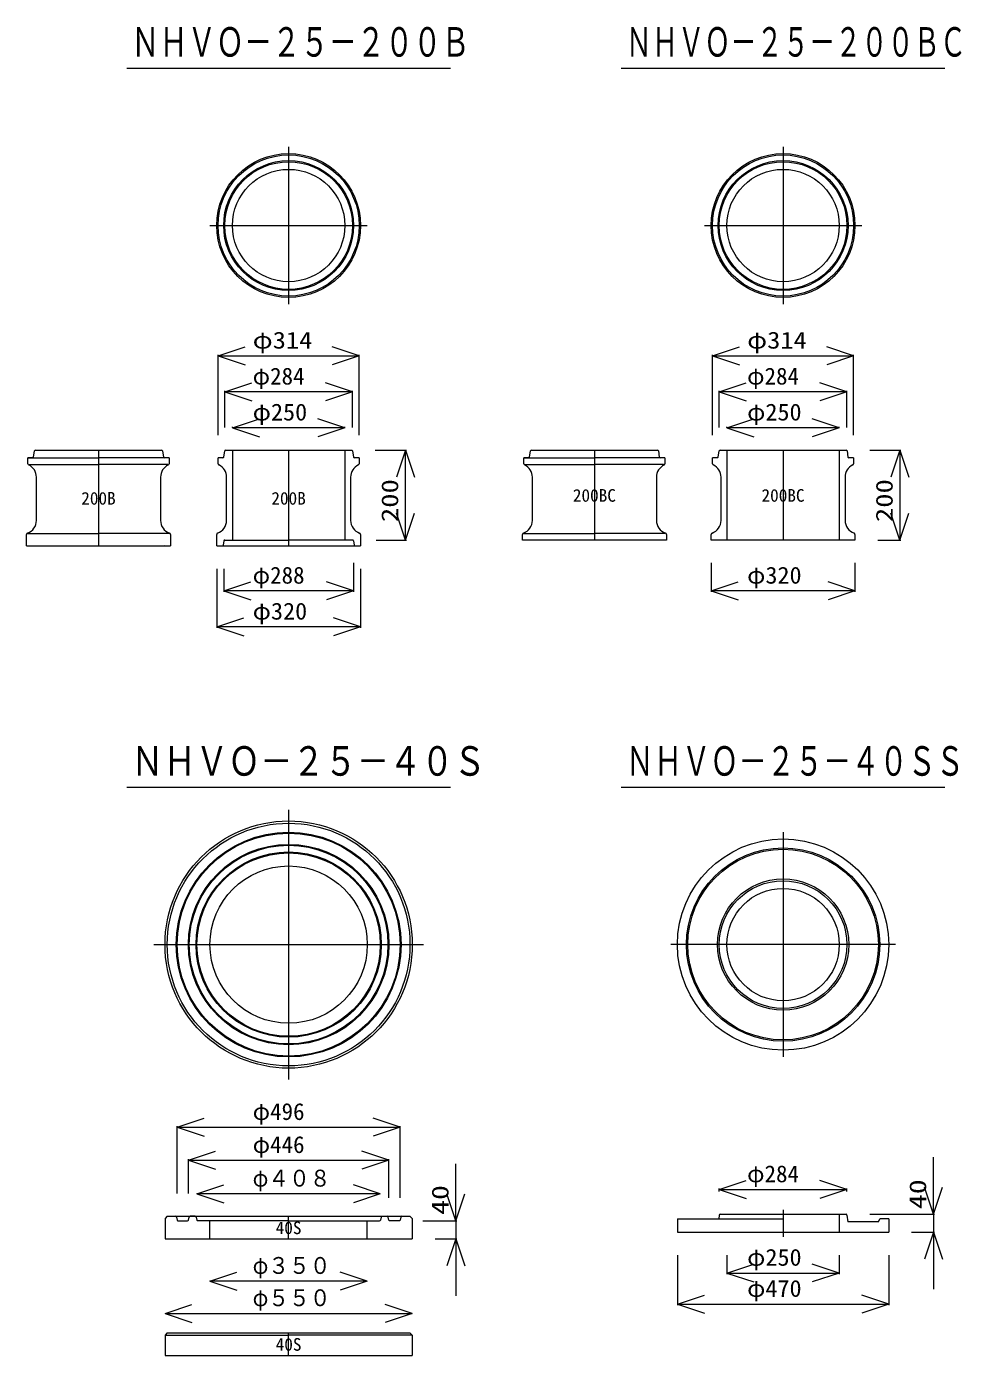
# Model space of a CAD drawing. Units: millimetres, scale not verified. Extents: x -6861 to 6861, y -3554 to 3095.
# Drawn here: x -2209 to -129, y -463 to 2494 of the extents above; entities that cross this region are included whole.
import ezdxf
from ezdxf.enums import TextEntityAlignment as Align

# ---------------------------------------------------------------- set-up
doc = ezdxf.new("R2010")
doc.units = ezdxf.units.MM
doc.header["$LTSCALE"] = 20
for name, color, linetype, lineweight in [('0-0_0', 7, 'Continuous', 18), ('0-3_TEMP', 3, 'Continuous', 18), ('0-4_細線', 7, 'Continuous', 18)]:
    doc.layers.add(name, color=color, linetype=linetype, lineweight=lineweight)
doc.layers.add('0-7_注釈', color=1, linetype='Continuous')
doc.styles.add('ＭＳ ゴシック', font='')
doc.styles.get('ＭＳ ゴシック').set_extended_font_data('MS Gothic')

msp = doc.modelspace()

# ---------------------------------------------------------------- linework, layer by layer
at = {"layer": '0-0_0'}
for p, q in [((-1985.84, 2401.07), (-1265.84, 2401.07)), ((-885.84, 2401.07), (-165.84, 2401.07)), ((-1625.84, 2226.07), (-1625.84, 1876.07)), ((-525.84, 2226.07), (-525.84, 1876.07)), ((-1800.84, 2051.07), (-1450.84, 2051.07)), ((-700.84, 2051.07), (-350.84, 2051.07)), ((-1782.84, 1761.07), (-1722.84, 1781.07)), ((-1468.84, 1761.07), (-1528.84, 1781.07)), ((-682.84, 1761.07), (-622.84, 1781.07)), ((-368.84, 1761.07), (-428.84, 1781.07)), ((-1782.84, 1584.87), (-1782.84, 1763.36)), ((-1782.84, 1761.07), (-1468.84, 1761.07)), ((-1782.84, 1761.07), (-1722.84, 1741.07)), ((-1468.84, 1761.07), (-1528.84, 1741.07)), ((-1468.84, 1584.87), (-1468.84, 1763.36)), ((-682.84, 1584.87), (-682.84, 1763.36)), ((-682.84, 1761.07), (-368.84, 1761.07)), ((-682.84, 1761.07), (-622.84, 1741.07)), ((-368.84, 1761.07), (-428.84, 1741.07)), ((-368.84, 1584.87), (-368.84, 1763.36)), ((-1767.84, 1681.07), (-1707.84, 1701.07)), ((-1483.84, 1681.07), (-1543.84, 1701.07)), ((-667.84, 1681.07), (-607.84, 1701.07)), ((-383.84, 1681.07), (-443.84, 1701.07)), ((-1767.84, 1601.87), (-1767.84, 1683.36)), ((-1483.84, 1681.07), (-1767.84, 1681.07)), ((-1767.84, 1681.07), (-1707.84, 1661.07)), ((-1483.84, 1681.07), (-1543.84, 1661.07)), ((-1483.84, 1601.87), (-1483.84, 1683.36)), ((-667.84, 1601.87), (-667.84, 1683.36)), ((-383.84, 1681.07), (-667.84, 1681.07)), ((-667.84, 1681.07), (-607.84, 1661.07)), ((-383.84, 1681.07), (-443.84, 1661.07)), ((-383.84, 1601.87), (-383.84, 1683.36)), ((-1750.84, 1601.07), (-1690.84, 1621.07)), ((-1750.84, 1601.87), (-1750.84, 1603.36)), ((-1500.84, 1601.07), (-1750.84, 1601.07)), ((-1750.84, 1601.07), (-1690.84, 1581.07)), ((-1500.84, 1601.07), (-1560.84, 1621.07)), ((-1500.84, 1601.07), (-1560.84, 1581.07)), ((-1500.84, 1601.87), (-1500.84, 1603.36)), ((-650.84, 1601.07), (-590.84, 1621.07)), ((-650.84, 1601.87), (-650.84, 1603.36)), ((-400.84, 1601.07), (-650.84, 1601.07)), ((-650.84, 1601.07), (-590.84, 1581.07)), ((-400.84, 1601.07), (-460.84, 1621.07)), ((-400.84, 1601.07), (-460.84, 1581.07)), ((-400.84, 1601.87), (-400.84, 1603.36)), ((-1433.04, 1551.07), (-1363.56, 1551.07)), ((-1365.84, 1551.07), (-1385.84, 1491.07)), ((-1365.84, 1351.07), (-1365.84, 1551.07)), ((-1365.84, 1551.07), (-1345.84, 1491.07)), ((-333.04, 1551.07), (-263.56, 1551.07)), ((-265.84, 1551.07), (-285.84, 1491.07)), ((-265.84, 1551.07), (-265.84, 1351.07)), ((-265.84, 1551.07), (-245.84, 1491.07)), ((-1365.84, 1351.07), (-1385.84, 1411.07)), ((-1365.84, 1351.07), (-1345.84, 1411.07)), ((-265.84, 1351.07), (-285.84, 1411.07)), ((-265.84, 1351.07), (-245.84, 1411.07)), ((-1431.04, 1351.07), (-1363.56, 1351.07)), ((-315.04, 1351.07), (-263.56, 1351.07)), ((-1785.84, 1287.27), (-1785.84, 1155.79)), ((-1769.84, 1287.27), (-1769.84, 1235.79)), ((-1481.84, 1300.27), (-1481.84, 1235.79)), ((-1465.84, 1287.27), (-1465.84, 1155.79)), ((-685.84, 1300.27), (-685.84, 1235.79)), ((-365.84, 1300.27), (-365.84, 1235.79)), ((-1769.84, 1238.07), (-1709.84, 1258.07)), ((-1481.84, 1238.07), (-1541.84, 1258.07)), ((-685.84, 1238.07), (-625.84, 1258.07)), ((-365.84, 1238.07), (-425.84, 1258.07)), ((-1481.84, 1238.07), (-1769.84, 1238.07)), ((-1769.84, 1238.07), (-1709.84, 1218.07)), ((-1481.84, 1238.07), (-1541.84, 1218.07)), ((-365.84, 1238.07), (-685.84, 1238.07)), ((-685.84, 1238.07), (-625.84, 1218.07)), ((-365.84, 1238.07), (-425.84, 1218.07)), ((-1785.84, 1158.07), (-1725.84, 1178.07)), ((-1465.84, 1158.07), (-1785.84, 1158.07)), ((-1785.84, 1158.07), (-1725.84, 1138.07)), ((-1465.84, 1158.07), (-1525.84, 1178.07)), ((-1465.84, 1158.07), (-1525.84, 1138.07)), ((-1985.84, 801.07), (-1265.84, 801.07)), ((-885.84, 801.07), (-165.84, 801.07)), ((-1625.84, 751.07), (-1625.84, 151.07)), ((-525.84, 701.07), (-525.84, 201.07)), ((-1925.84, 451.07), (-1325.84, 451.07)), ((-275.84, 451.07), (-775.84, 451.07)), ((-1873.84, 44.65), (-1813.84, 64.65)), ((-1377.84, 44.65), (-1437.84, 64.65)), ((-1873.84, -102.82), (-1873.84, 46.93)), ((-1873.84, 44.65), (-1377.84, 44.65)), ((-1873.84, 44.65), (-1813.84, 24.65)), ((-1377.84, 44.65), (-1437.84, 24.65)), ((-1377.84, -112.82), (-1377.84, 46.93)), ((-1848.84, -28.86), (-1788.84, -8.86)), ((-1848.84, -102.82), (-1848.84, -26.58)), ((-1848.84, -28.86), (-1402.84, -28.86)), ((-1848.84, -28.86), (-1788.84, -48.86)), ((-1402.84, -28.86), (-1462.84, -8.86)), ((-1402.84, -28.86), (-1462.84, -48.86)), ((-1402.84, -112.82), (-1402.84, -26.58)), ((-191.25, -148.93), (-191.25, -21.93)), ((-1253.92, -163.62), (-1253.92, -36.62)), ((-191.25, -148.93), (-191.25, -57.55)), ((-1829.84, -103.62), (-1769.84, -83.62)), ((-1421.84, -103.62), (-1481.84, -83.62)), ((-1253.92, -163.62), (-1253.92, -70.42)), ((-667.84, -93.93), (-607.84, -73.93)), ((-383.84, -93.93), (-443.84, -73.93)), ((-1421.84, -103.62), (-1829.84, -103.62)), ((-1829.84, -103.62), (-1769.84, -123.62)), ((-1421.84, -103.62), (-1481.84, -123.62)), ((-1253.92, -163.62), (-1273.92, -103.62)), ((-1253.92, -163.62), (-1233.92, -103.62)), ((-667.84, -98.13), (-667.84, -91.64)), ((-667.84, -93.93), (-383.84, -93.93)), ((-667.84, -93.93), (-607.84, -113.93)), ((-383.84, -93.93), (-443.84, -113.93)), ((-383.84, -98.13), (-383.84, -91.64)), ((-191.25, -148.93), (-211.25, -88.93)), ((-191.25, -148.93), (-171.25, -88.93)), ((-525.84, -138.93), (-525.84, -198.93)), ((-1327.04, -163.62), (-1251.63, -163.62)), ((-1253.92, -163.62), (-1253.92, -203.62)), ((-760.84, -158.93), (-525.84, -158.93)), ((-760.84, -158.93), (-760.84, -188.93)), ((-668.05, -150.69), (-669.02, -158.93)), ((-666.06, -148.93), (-385.62, -148.93)), ((-400.84, -148.93), (-400.84, -188.93)), ((-383.64, -150.69), (-381.84, -165.93)), ((-313.84, -165.93), (-381.84, -165.93)), ((-333.04, -148.93), (-188.97, -148.93)), ((-313.84, -165.93), (-310.84, -158.93)), ((-290.84, -158.93), (-310.84, -158.93)), ((-290.84, -158.93), (-290.84, -188.93)), ((-191.25, -148.93), (-191.25, -188.93)), ((-1300.04, -203.62), (-1251.63, -203.62)), ((-1253.92, -203.62), (-1273.92, -263.62)), ((-1253.92, -203.62), (-1233.92, -263.62)), ((-1253.92, -203.62), (-1253.92, -330.62)), ((-760.84, -188.93), (-290.84, -188.93)), ((-240.04, -188.93), (-188.97, -188.93)), ((-191.25, -188.93), (-211.25, -248.93)), ((-191.25, -188.93), (-171.25, -248.93)), ((-191.25, -188.93), (-191.25, -315.93)), ((-760.84, -239.73), (-760.84, -351.21)), ((-650.84, -239.73), (-650.84, -282.01)), ((-650.84, -279.73), (-590.84, -259.73)), ((-400.84, -279.73), (-460.84, -259.73)), ((-400.84, -239.73), (-400.84, -282.01)), ((-290.84, -239.73), (-290.84, -351.21)), ((-1800.84, -297.85), (-1740.84, -277.85)), ((-1450.84, -297.85), (-1510.84, -277.85)), ((-650.84, -279.73), (-400.84, -279.73)), ((-650.84, -279.73), (-590.84, -299.73)), ((-400.84, -279.73), (-460.84, -299.73)), ((-1450.84, -297.85), (-1800.84, -297.85)), ((-1800.84, -297.85), (-1740.84, -317.85)), ((-1450.84, -297.85), (-1510.84, -317.85)), ((-1900.84, -369.69), (-1840.84, -349.69)), ((-1350.84, -369.69), (-1410.84, -349.69)), ((-760.84, -348.93), (-700.84, -328.93)), ((-760.84, -348.93), (-290.84, -348.93)), ((-760.84, -348.93), (-700.84, -368.93)), ((-290.84, -348.93), (-350.84, -328.93)), ((-290.84, -348.93), (-350.84, -368.93)), ((-1900.84, -369.69), (-1350.84, -369.69)), ((-1900.84, -369.69), (-1840.84, -389.69)), ((-1350.84, -369.69), (-1410.84, -389.69))]:
    msp.add_line(p, q, dxfattribs=at)
for centre, radius in [((-1625.84, 2051.07), 160), ((-1625.84, 2051.07), 157), ((-1625.84, 2051.07), 144.5), ((-1625.84, 2051.07), 142), ((-525.84, 2051.07), 160), ((-525.84, 2051.07), 157), ((-525.84, 2051.07), 144.5), ((-525.84, 2051.07), 142), ((-1625.84, 2051.07), 125), ((-525.84, 2051.07), 125), ((-1625.84, 451.07), 275), ((-1625.84, 451.07), 270), ((-1625.84, 451.07), 250), ((-1625.84, 451.07), 248), ((-525.84, 451.07), 235), ((-1625.84, 451.07), 223), ((-1625.84, 451.07), 221), ((-1625.84, 451.07), 206), ((-1625.84, 451.07), 204), ((-525.84, 451.07), 215), ((-525.84, 451.07), 212), ((-1625.84, 451.07), 175), ((-525.84, 451.07), 146), ((-525.84, 451.07), 142), ((-525.84, 451.07), 125)]:
    msp.add_circle(centre, radius, dxfattribs=at)
for centre, start, end in [((-666.06, -150.93), 90, 173.29), ((-385.62, -150.93), 6.71, 90)]:
    msp.add_arc(centre, 2, start, end, dxfattribs=at)
at = {"layer": '0-3_TEMP'}
for p, q in [((-2048.81, 1551.07), (-2048.81, 1338.07)), ((-1625.84, 1551.07), (-1625.84, 1338.07)), ((-945.54, 1551.07), (-945.54, 1351.07)), ((-525.84, 1551.07), (-525.84, 1351.07)), ((-1625.84, -203.62), (-1625.84, -153.62)), ((-1625.84, -463.12), (-1625.84, -413.12))]:
    msp.add_line(p, q, dxfattribs=at)
at = {"layer": '0-4_細線'}
for p, q in [((-2193.06, 1535.78), (-2191.06, 1549.36)), ((-2189.09, 1551.07), (-1908.54, 1551.07)), ((-1906.56, 1549.36), (-1904.56, 1535.78)), ((-1770.09, 1535.78), (-1768.09, 1549.36)), ((-1766.12, 1551.07), (-1485.57, 1551.07)), ((-1750.84, 1551.07), (-1750.84, 1351.07)), ((-1500.84, 1551.07), (-1500.84, 1351.07)), ((-1483.59, 1549.36), (-1481.59, 1535.78)), ((-1089.79, 1535.78), (-1087.79, 1549.36)), ((-1085.81, 1551.07), (-805.27, 1551.07)), ((-803.29, 1549.36), (-801.29, 1535.78)), ((-670.09, 1535.78), (-668.09, 1549.36)), ((-666.12, 1551.07), (-385.57, 1551.07)), ((-650.84, 1551.07), (-650.84, 1351.07)), ((-400.84, 1551.07), (-400.84, 1351.07)), ((-383.59, 1549.36), (-381.59, 1535.78)), ((-2205.81, 1534.07), (-2048.81, 1534.07)), ((-2205.81, 1521.04), (-2205.81, 1534.07)), ((-2195.04, 1534.07), (-2205.81, 1534.07)), ((-2202.81, 1519.07), (-2048.81, 1519.07)), ((-1891.81, 1534.07), (-2048.81, 1534.07)), ((-1894.81, 1519.07), (-2048.81, 1519.07)), ((-1891.81, 1534.07), (-1902.59, 1534.07)), ((-1891.81, 1534.07), (-1891.81, 1521.04)), ((-1772.07, 1534.07), (-1782.84, 1534.07)), ((-1782.84, 1521.04), (-1782.84, 1534.07)), ((-1468.84, 1534.07), (-1479.62, 1534.07)), ((-1468.84, 1534.07), (-1468.84, 1521.04)), ((-1102.54, 1534.07), (-945.54, 1534.07)), ((-1102.54, 1521.04), (-1102.54, 1534.07)), ((-1091.77, 1534.07), (-1102.54, 1534.07)), ((-1099.54, 1519.07), (-945.54, 1519.07)), ((-788.54, 1534.07), (-945.54, 1534.07)), ((-791.54, 1519.07), (-945.54, 1519.07)), ((-788.54, 1534.07), (-799.31, 1534.07)), ((-788.54, 1534.07), (-788.54, 1521.04)), ((-672.07, 1534.07), (-682.84, 1534.07)), ((-682.84, 1521.04), (-682.84, 1534.07)), ((-368.84, 1534.07), (-379.62, 1534.07)), ((-368.84, 1534.07), (-368.84, 1521.04)), ((-2186.81, 1394.99), (-2186.81, 1491.16)), ((-1910.81, 1491.16), (-1910.81, 1394.99)), ((-1763.84, 1394.99), (-1763.84, 1491.16)), ((-1487.84, 1491.16), (-1487.84, 1394.99)), ((-1083.54, 1394.99), (-1083.54, 1491.16)), ((-807.54, 1491.16), (-807.54, 1394.99)), ((-663.84, 1394.99), (-663.84, 1491.16)), ((-387.84, 1491.16), (-387.84, 1394.99)), ((-2208.81, 1338.07), (-2208.81, 1363.87)), ((-2205.81, 1366.07), (-2048.81, 1366.07)), ((-1891.81, 1366.07), (-2048.81, 1366.07)), ((-1888.81, 1363.87), (-1888.81, 1338.07)), ((-1785.84, 1338.07), (-1785.84, 1363.87)), ((-1465.84, 1363.87), (-1465.84, 1338.07)), ((-1105.54, 1351.07), (-1105.54, 1363.87)), ((-1102.54, 1366.07), (-945.54, 1366.07)), ((-788.54, 1366.07), (-945.54, 1366.07)), ((-785.54, 1363.87), (-785.54, 1351.07)), ((-685.84, 1351.07), (-685.84, 1363.87)), ((-2208.81, 1338.07), (-1888.81, 1338.07)), ((-1785.84, 1338.07), (-1465.84, 1338.07)), ((-1770.09, 1349.35), (-1771.43, 1339.79)), ((-1768.1, 1351.07), (-1625.84, 1351.07)), ((-1483.58, 1351.07), (-1625.84, 1351.07)), ((-1481.6, 1349.35), (-1480.26, 1339.79)), ((-785.54, 1351.07), (-1105.54, 1351.07)), ((-1895.84, -153.62), (-1900.84, -158.62)), ((-1900.84, -158.62), (-1900.84, -203.62)), ((-1895.84, -153.62), (-1833.48, -153.62)), ((-1875.52, -155.23), (-1874.16, -162.01)), ((-1872.2, -163.62), (-1850.48, -163.62)), ((-1848.52, -162.01), (-1847.16, -155.23)), ((-1833.48, -153.62), (-1845.2, -153.62)), ((-1833.48, -153.62), (-1418.2, -153.62)), ((-1831.52, -155.23), (-1830.16, -162.01)), ((-1625.84, -163.62), (-1828.2, -163.62)), ((-1800.84, -203.62), (-1800.84, -163.62)), ((-1625.84, -163.62), (-1423.48, -163.62)), ((-1450.84, -203.62), (-1450.84, -163.62)), ((-1420.16, -155.23), (-1421.52, -162.01)), ((-1418.2, -153.62), (-1406.48, -153.62)), ((-1418.2, -153.62), (-1355.84, -153.62)), ((-1403.16, -162.01), (-1404.52, -155.23)), ((-1379.48, -163.62), (-1401.2, -163.62)), ((-1376.16, -155.23), (-1377.52, -162.01)), ((-1350.84, -158.62), (-1355.84, -153.62)), ((-1350.84, -158.62), (-1350.84, -203.62)), ((-1900.84, -203.62), (-1350.84, -203.62)), ((-1895.84, -413.12), (-1900.84, -418.12)), ((-1895.84, -413.12), (-1355.84, -413.12)), ((-1350.84, -418.12), (-1355.84, -413.12)), ((-1900.84, -418.12), (-1625.84, -418.12)), ((-1900.84, -418.12), (-1900.84, -463.12)), ((-1350.84, -418.12), (-1625.84, -418.12)), ((-1350.84, -418.12), (-1350.84, -463.12)), ((-1900.84, -463.12), (-1350.84, -463.12))]:
    msp.add_line(p, q, dxfattribs=at)
msp.add_lwpolyline([(-365.84, 1363.87), (-365.84, 1351.07), (-685.84, 1351.07)], dxfattribs=at)
for centre, radius, start, end in [((-2189.09, 1549.07), 2, 90, 171.634), ((-1908.54, 1549.07), 2, 8.366, 90), ((-1766.12, 1549.07), 2, 90, 171.634), ((-1485.57, 1549.07), 2, 8.366, 90), ((-1085.81, 1549.07), 2, 90, 171.634), ((-805.27, 1549.07), 2, 8.366, 90), ((-666.12, 1549.07), 2, 90, 171.634), ((-385.57, 1549.07), 2, 8.366, 90), ((-2202.81, 1521.04), 3, 180, 244.897), ((-2216.81, 1491.16), 30, 0, 64.897), ((-2195.04, 1536.07), 2, 270, 351.633), ((-1880.81, 1491.16), 30, 115.103, 180), ((-1902.59, 1536.07), 2, 188.367, 270), ((-1894.81, 1521.04), 3, 295.103, 0), ((-1779.84, 1521.04), 3, 180, 244.897), ((-1793.84, 1491.16), 30, 0, 64.897), ((-1772.07, 1536.07), 2, 270, 351.633), ((-1457.84, 1491.16), 30, 115.103, 180), ((-1479.62, 1536.07), 2, 188.367, 270), ((-1471.84, 1521.04), 3, 295.103, 0), ((-1099.54, 1521.04), 3, 180, 244.897), ((-1113.54, 1491.16), 30, 0, 64.897), ((-1091.77, 1536.07), 2, 270, 351.633), ((-777.54, 1491.16), 30, 115.103, 180), ((-799.31, 1536.07), 2, 188.367, 270), ((-791.54, 1521.04), 3, 295.103, 0), ((-679.84, 1521.04), 3, 180, 244.897), ((-693.84, 1491.16), 30, 0, 64.897), ((-672.07, 1536.07), 2, 270, 351.633), ((-357.84, 1491.16), 30, 115.103, 180), ((-379.62, 1536.07), 2, 188.367, 270), ((-371.84, 1521.04), 3, 295.103, 0), ((-2216.81, 1394.99), 30, 289.471, 0), ((-1880.81, 1394.99), 30, 180, 250.529), ((-1793.84, 1394.99), 30, 289.471, 0), ((-1457.84, 1394.99), 30, 180, 250.529), ((-1113.54, 1394.99), 30, 289.471, 0), ((-777.54, 1394.99), 30, 180, 250.529), ((-693.84, 1394.99), 30, 289.471, 0), ((-357.84, 1394.99), 30, 180, 250.529), ((-2205.81, 1363.87), 3, 109.47, 179.998), ((-1891.81, 1363.87), 3, 0.002, 70.53), ((-1782.84, 1363.87), 3, 109.47, 179.998), ((-1468.84, 1363.87), 3, 0.002, 70.53), ((-1102.54, 1363.87), 3, 109.47, 179.998), ((-788.54, 1363.87), 3, 0.002, 70.53), ((-682.84, 1363.87), 3, 109.47, 179.998), ((-368.84, 1363.87), 3, 0.002, 70.53), ((-1901.25, 1340.07), 2, 187.999, 270), ((-1768.1, 1349.07), 2, 90, 172.001), ((-1483.58, 1349.07), 2, 7.999, 90), ((-1478.28, 1340.07), 2, 187.999, 270), ((-1877.48, -155.62), 2, 11.309, 90), ((-1872.2, -161.62), 2, 191.309, 270), ((-1850.48, -161.62), 2, 270, 348.691), ((-1845.2, -155.62), 2, 90, 168.691), ((-1833.48, -155.62), 2, 11.309, 90), ((-1828.2, -161.62), 2, 191.309, 270), ((-1423.48, -161.62), 2, 270, 348.691), ((-1418.2, -155.62), 2, 90, 168.691), ((-1406.48, -155.62), 2, 11.309, 90), ((-1401.2, -161.62), 2, 191.309, 270), ((-1379.48, -161.62), 2, 270, 348.691), ((-1374.2, -155.62), 2, 90, 168.691)]:
    msp.add_arc(centre, radius, start, end, dxfattribs=at)

# ---------------------------------------------------------------- texts
at = {"layer": '0-0_0', "style": 'ＭＳ ゴシック'}
for s, height, width, p in [('ＮＨＶＯ－２５－２００Ｂ', 65.69, 0.7, (-1975.84, 2407.11)), ('ＮＨＶＯ－２５－２００ＢＣ', 65.69, 0.65, (-875.84, 2407.11)), ('φ314', 37.54, 1.15, (-1705.84, 1765.95)), ('φ314', 37.54, 1.15, (-605.84, 1765.95)), ('φ250', 37.54, 1.05, (-1705.84, 1605.95)), ('φ250', 37.54, 1.05, (-605.84, 1605.95)), ('φ320', 37.54, 1.05, (-605.84, 1242.95)), ('φ320', 37.54, 1.05, (-1705.84, 1162.95)), ('ＮＨＶＯ－２５－４０Ｓ', 65.69, 0.8, (-1975.84, 807.11)), ('ＮＨＶＯ－２５－４０ＳＳ', 65.69, 0.7, (-875.84, 807.11)), ('φ４０８', 37.54, 0.9, (-1705.84, -98.74)), ('φ250', 37.54, 1.05, (-605.84, -274.85)), ('φ３５０', 37.54, 0.9, (-1705.84, -292.97)), ('φ５５０', 37.54, 0.9, (-1705.84, -364.81)), ('φ470', 37.54, 1.05, (-605.84, -344.05))]:
    msp.add_text(s, height=height, dxfattribs=dict(at, width=width)).set_placement(p, align=Align.BOTTOM_LEFT)
for s, p in [('φ284', (-1705.84, 1685.95)), ('φ284', (-605.84, 1685.95)), ('φ288', (-1705.84, 1242.95)), ('φ496', (-1705.84, 49.53)), ('φ446', (-1705.84, -23.98)), ('φ284', (-605.84, -89.05))]:
    msp.add_text(s, height=37.54, dxfattribs=at).set_placement(p, align=Align.BOTTOM_LEFT)
for s, width, p in [('200', 1.25, (-1370.72, 1391.07)), ('200', 1.25, (-270.72, 1391.07)), ('40', 1.3, (-1258.8, -150.42)), ('40', 1.3, (-196.13, -137.55))]:
    msp.add_text(s, height=37.54, rotation=90, dxfattribs=dict(at, width=width)).set_placement(p, align=Align.BOTTOM_LEFT)
at = {"layer": '0-7_注釈', "style": 'ＭＳ ゴシック'}
for s, p in [('200B', (-2087.21, 1421.53)), ('200B', (-1664.24, 1421.53)), ('200BC', (-993.54, 1428.03)), ('200BC', (-573.84, 1428.03)), ('40S', (-1654.64, -201.66)), ('40S', (-1654.64, -461.16))]:
    msp.add_text(s, height=28.15, dxfattribs=at).set_placement(p, align=Align.BOTTOM_LEFT)

doc.saveas('drawing.dxf')
